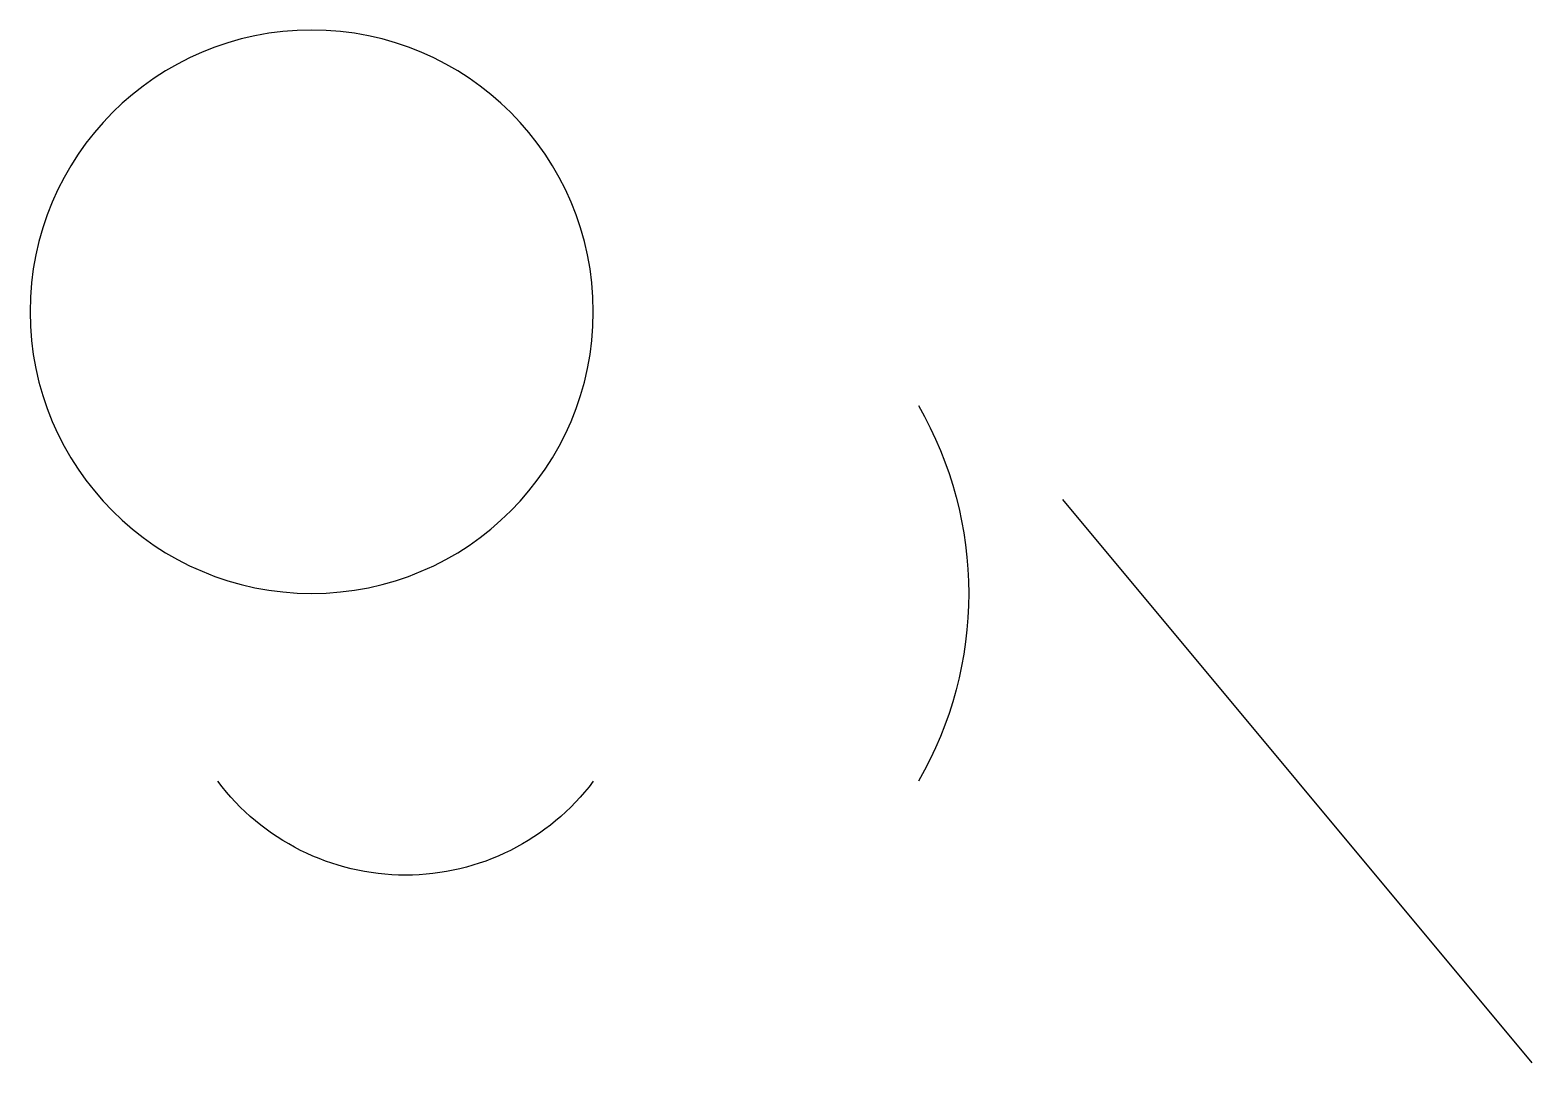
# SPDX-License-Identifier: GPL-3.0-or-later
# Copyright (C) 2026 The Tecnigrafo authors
# Model space of a CAD drawing. Header units: millimetres. Extents: x -8 to 8, y -2 to 9.
import ezdxf

# ---------------------------------------------------------------- set-up
doc = ezdxf.new("R2010")
doc.units = ezdxf.units.MM

msp = doc.modelspace()

# ---------------------------------------------------------------- linework, layer by layer
at = {"extrusion": (0, 0, -1)}
msp.add_line((3, 4, 1.25), (8, -2, -2.5), dxfattribs=at)
at = {"extrusion": (0, 0, -1), "elevation": 3.25}
msp.add_lwpolyline([(2, 1, 0.5), (6, 1)], format="xyb", dxfattribs=at)
at = {"extrusion": (0, 0, -1)}
msp.add_circle((5, 6, 4.5), 3, dxfattribs=at)
msp.add_arc((2, 3, -6.25), 4, 150, 210, dxfattribs=at)

doc.saveas('drawing.dxf')
